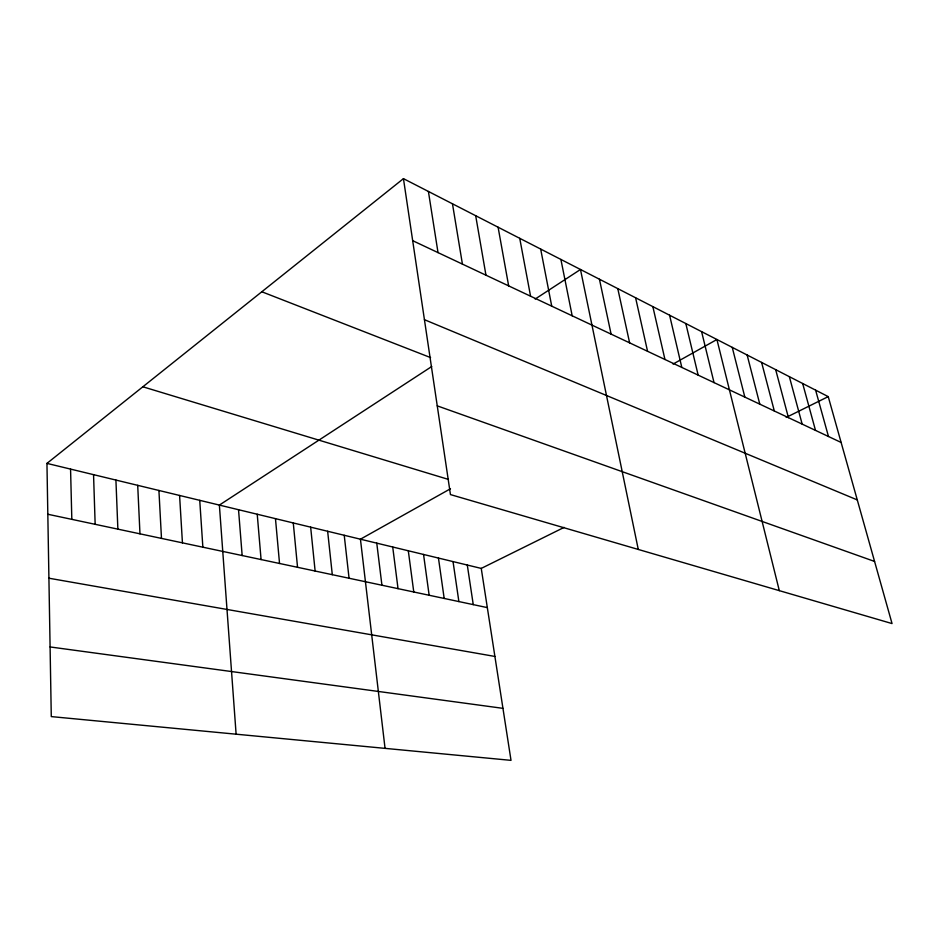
<?xml version="1.0" encoding="UTF-8"?>
<svg xmlns="http://www.w3.org/2000/svg" width="939" height="939" viewBox="0 0 939 939"><rect width="100%" height="100%" fill="white"/><g stroke="black" fill="none" stroke-linecap="round" stroke-linejoin="round"><path stroke-width="1.41" d="M46.95 463.385L481.249 568.412L511.016 760.355L51.281 716.598L46.95 463.385L403.453 178.645L828.233 396.622L892.05 623.578L450.45 494.583L403.453 178.645M431.74 366.527L219.374 505.088L236.112 734.192M535.171 299.048L580.478 269.493L638.274 549.444M450.462 488.773L360.435 539.197L385.049 748.36M673.075 364.074L716.915 339.507L779.311 590.643M481.249 568.412L564.116 527.389M786.201 417.432L828.233 396.622M50.096 646.948L502.952 708.346M48.91 578.213L494.9 656.443M47.819 514.255L487.329 607.615M142.857 386.786L448.455 479.418M437.257 405.859L874.573 561.44M261.828 291.771L430.59 357.595M424.428 319.683L857.272 499.912M412.679 240.677L841.121 442.457M815.615 390.154L828.48 436.506M802.669 383.511L815.498 430.391M789.359 376.68L802.164 424.111M775.673 369.661L788.431 417.644M761.611 362.442L774.323 411M747.139 355.012L759.792 404.157M732.244 347.371L744.838 397.115M701.597 331.643L714.027 382.596M685.822 323.556L698.158 375.131M669.589 315.222L681.808 367.431M652.851 306.63L664.953 359.484M635.597 297.78L647.558 351.303M617.792 288.649L629.623 342.852M599.434 279.223L611.101 334.131M560.9 259.446L572.18 315.797M540.664 249.058L551.733 306.161M519.737 238.33L530.57 296.196M498.093 227.215L508.656 285.879M475.686 215.712L485.956 275.186M452.469 203.798L462.422 264.105M428.407 191.462L438.02 252.614M467.293 565.032L473.256 604.634M453.032 561.592L458.878 601.57M438.454 558.059L444.182 598.448M423.548 554.456L429.146 595.256M408.301 550.77L413.77 591.993M392.713 547.003L398.03 588.647M376.762 543.141L381.927 585.232M344.226 535.277L349.062 578.248M327.641 531.263L332.3 574.691M310.656 527.155L315.128 571.041M293.273 522.953L297.546 567.309M275.467 518.645L279.54 563.482M257.227 514.232L261.077 559.562M238.529 509.713L242.156 555.536M199.737 500.334L202.859 547.191M179.584 495.463L182.436 542.848M158.914 490.463L161.485 538.399M137.704 485.334L139.97 533.833M115.92 480.064L117.868 529.138M93.548 474.653L95.156 524.314M70.566 469.101L71.822 519.349"/></g></svg>
